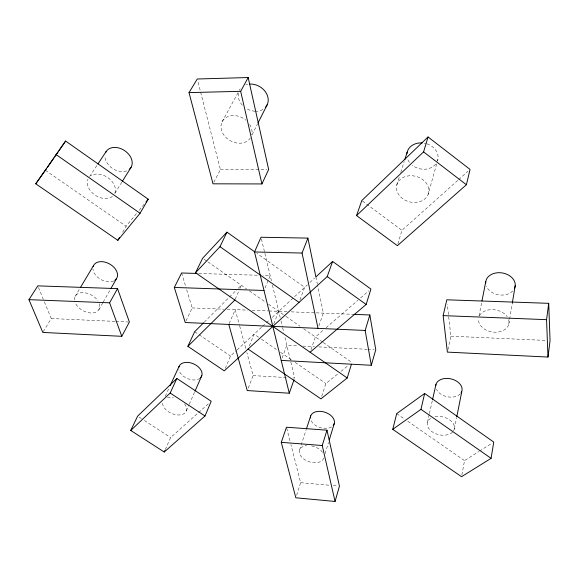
<?xml version="1.0" encoding="UTF-8"?>
<svg xmlns="http://www.w3.org/2000/svg" width="579" height="579" viewBox="0 0 579 579"><rect width="100%" height="100%" fill="white"/><g stroke="black" fill="none" stroke-linecap="round" stroke-linejoin="round"><path stroke-width="0.43" stroke-dasharray="2.9 2.17" d="M508.782 324.226L512.335 302.955M461.861 475.012L464.524 460.623L478.753 451.591M479.028 315.895L481.786 301.862M454.377 428.844L456.628 417.553M447.936 349.6L450.882 336.182L447.314 304.243M427.468 422.359L429.242 414.434M429.437 413.551L432.397 400.335M428.171 194.305A16.393 13.151 14.8 0 0 408.897 175.821A16.393 13.151 14.8 0 0 400.885 197.186A16.393 13.151 14.8 0 0 428.171 194.305L437.196 161.917M437.435 161.092L437.905 159.391M397.896 243.983L401.927 230.348L458.032 180.17M325.094 453.632L328.503 442.45M396.781 184.99L399.713 175.734M400.777 172.368L404.236 161.418M296.643 495.269L300.646 482.676L290.911 444.542M321.75 396.311L325.883 383.53L338.23 373.578M299.546 449.963L306.255 429.495M310.988 349.687L315.403 336.985L323.429 330.052M318.92 325.832L323.335 313.13L317.524 284.875M282.147 357.894L286.822 345.308L298.388 345.88M299.973 299.871L304.692 287.3L256.975 253.45M248.232 388.068L253.117 375.605L246.878 352.582M273.816 323.871L278.716 311.357M249.411 345.743L254.13 334.126L258.531 337.159M265.03 287.995L270.169 275.59L263.047 275.38M225.296 368.382L230.493 356.027L236.42 350.534M229.154 323.61L235.226 309.635L239.431 325.13M235.204 299.198L239.532 289.348M239.894 288.53L241.334 285.244L236.326 290.231M186.409 410.764L188.92 405.047M189.275 404.236L194.653 391.99M165.29 449.601L170.624 437.55L197.895 413.167M165.232 396.246L168.988 388.147M186.011 320.889L192.192 307.927L185.997 287.474M252.053 134.784L257.691 123.595M213.832 182.233L220.411 169.567L197.721 80.749M222.068 121.836L238.012 92.698M98.828 309.816L102.809 302.788M103.25 302.006L110.336 289.522M122.639 232.179L126.121 226.251L136.897 213.079M75.082 296.455L79.707 288.726M43.273 331.666L51.249 318.537L43.512 299.756M121.807 182.204L114.36 194.182A15.199 10.82 32.6 0 0 108.743 178.274A15.199 10.82 32.6 0 0 90.708 175.893M89.636 176.501L97.453 164.682M139.17 210.3L144.272 204.061M204.192 322.214L228.806 297.715M229.436 297.092L235.696 290.853M237.079 349.919L261.896 326.94M262.54 326.339L269.662 319.746M272.246 317.35L307.326 284.861M309.96 282.422L314.571 278.152M458.698 179.577L468.049 171.21M198.561 412.574L209.2 403.064M326.107 327.743L357.902 300.284M360.637 297.917L368.852 290.824M340.973 371.363L348.522 365.284M479.506 451.113L492.244 443.036M220.411 169.567L266.868 169.488M198.684 273.491L259.486 275.278M192.192 307.927L223.726 309.179M227.265 309.316L247.653 310.127M252.089 310.301L268.063 310.937M268.953 310.974L287.64 311.712M291.208 311.857L315.302 312.812M316.199 312.848L352.872 314.303M450.882 336.182L546.446 340.452M51.249 318.537L115.004 321.388M115.901 321.432L128.473 321.996M302.831 346.097L314.39 346.669M318.834 346.893L366.876 349.267M367.766 349.311L373.998 349.622M253.117 375.605L287.423 377.624M292.844 377.942L294.646 378.044L284.745 336.602M300.646 482.676L329.733 485.267M333.258 485.578L337.666 485.969M139.126 417.112L141.377 418.574M144.374 420.513L170.624 437.55M194.66 331.702L198.394 334.235M199.14 334.742L230.493 356.027M261.469 339.178L276.863 349.781M280.533 352.307L291.526 359.877M295.181 362.389L325.883 383.53M396.724 413.609L404.83 419.232M407.775 421.273L464.524 460.623M45.423 170.298L126.121 226.251M204.134 259.262L207.101 261.332M207.847 261.853L246.466 288.827M249.397 290.875L265.522 302.144M268.453 304.192L285.317 315.975M286.055 316.489L299.994 326.223M303.664 328.785L322.539 341.979M323.256 342.471L351.952 362.519M362.512 201.087L401.927 230.348M38.467 287.502L43.172 298.938M181.611 272.991L185.736 286.627M239.663 325.991L245.952 349.173M286.714 428.084L290.028 441.082M261.418 238.953L264.668 252.553M264.871 253.399L271.631 281.698M272.463 285.186L280.171 317.451M281.003 320.932L282.458 327.026M282.668 327.895L283.913 333.12M315.888 276.928L317.343 283.992M250.439 137.911A16.321 12.941 29.6 0 1 228.719 139.749A16.321 12.941 29.6 0 1 223.581 119.592A16.321 12.941 29.6 0 1 245.93 120.215M249.694 124.449A16.321 12.941 29.6 0 1 251.793 134.726M262.83 109.474A15.713 12.803 30.4 0 1 255.672 111.255M255.021 111.233A15.713 12.803 30.4 0 1 246.046 108.273M242.362 105.183A15.713 12.803 30.4 0 1 238.664 91.931M239.301 90.338A15.713 12.803 30.4 0 1 240.191 88.869M245.865 84.78A15.713 12.803 30.4 0 1 247.689 84.302M112.485 196.375A15.199 10.82 32.6 0 1 94.826 194.942A15.199 10.82 32.6 0 1 87.965 179.258M126.642 170.906A14.75 10.777 33.3 0 1 112.869 168.699A14.75 10.777 33.3 0 1 104.908 157.083M99.371 303.707A13.635 8.888 28.9 0 1 91.012 313A13.635 8.888 28.9 0 1 75.227 302.752M74.503 300.067A13.635 8.888 28.9 0 1 83.26 292.627A13.635 8.888 28.9 0 1 98.039 300.979M113.716 280.945A13.223 8.909 29.3 0 1 100.782 279.462A13.223 8.909 29.3 0 1 92.937 269.141M184.578 403.896A12.68 7.925 23.7 0 1 177.456 414.94A12.68 7.925 23.7 0 1 162.677 402.123M167.403 397.65A12.68 7.925 23.7 0 1 173.36 397.505M199.936 378.268A12.289 7.976 23.8 0 1 187.596 378.652A12.289 7.976 23.8 0 1 178.802 369.547M323.784 457.931A12.76 8.005 18.3 0 1 303.91 459.125A12.76 8.005 18.3 0 1 306.725 445.62M311.582 445.888A12.76 8.005 18.3 0 1 322.489 452.322M331.514 426.969A12.391 8.048 18.1 0 1 319.167 427.266A12.391 8.048 18.1 0 1 310.561 419.102M434.995 416.706A13.845 9.119 13.2 0 1 450.317 420.376A13.845 9.119 13.2 0 1 453.408 431.102M452.575 432.093A13.845 9.119 13.2 0 1 432.831 432.26A13.845 9.119 13.2 0 1 430.638 418.371M460.218 393.894A13.382 9.134 12.7 0 1 447.574 396.825A13.382 9.134 12.7 0 1 436.457 389.406M508.688 319.724A15.416 11.16 10 0 1 494.632 332.201A15.416 11.16 10 0 1 478.507 318.53M479.448 315.7A15.416 11.16 10 0 1 492.83 309.62A15.416 11.16 10 0 1 507.276 316.771M512.755 290.962A14.873 11.095 9.1 0 1 498.287 294.769A14.873 11.095 9.1 0 1 486.317 286.135M435.705 164.118A15.799 13.006 14.2 0 1 412.197 165.181M409.462 162.366A15.799 13.006 14.2 0 1 407.638 159.102M424.277 143.172A15.799 13.006 14.2 0 1 426.347 143.657M427.027 143.867A15.799 13.006 14.2 0 1 437.435 161.063"/><path stroke-width="0.87" d="M547.987 357.055L550.05 340.618L548.711 303.331L446.814 299.806L443.152 315.62L447.379 352.112L547.987 357.055L546.569 319.659L548.711 303.331M491.093 458.344L493.742 442.088L424.646 393.459L396.724 413.609L392.75 429.336L461.55 476.705L491.093 458.344L420.969 409.324L424.646 393.459M512.335 302.955L515.238 285.541M481.96 300.986L485.759 281.683M456.802 416.685L461.984 390.622A13.382 9.134 12.7 0 0 450.23 378.731A13.382 9.134 12.7 0 0 435.719 385.679M432.593 399.459L435.936 384.485M466.392 184.737L470.054 169.423L428.033 136.97L361.795 200.558L356.563 215.576L397.389 245.691L466.392 184.737L423.589 151.893L428.033 136.97M335.067 501.465L339.432 486.128L326.983 430.183L286.489 427.215L281.271 442.334L295.84 497.788L335.067 501.465L322.235 445.519L326.983 430.183M281.213 360.413L371.305 365.277L375.771 349.709L369.836 314.976L353.769 314.339M371.305 365.277L365.161 330.45L369.836 314.976M329.292 439.874L334.271 423.531M248.065 349.057L320.918 398.866L347.226 377.978L351.424 364.234M310.105 352.227L366.145 304.46L370.907 289.051L332.614 261.433L315.888 276.928L307.905 238.107L261.013 237.252L254.528 251.981L289.283 393.221L247.255 390.557L228.799 324.428M404.764 159.739L407.16 152.161M306.53 428.641L310.72 415.845M289.283 393.221L294.052 379.73M203.555 322.843L194.66 331.702L187.871 346.329L224.261 370.857L327.215 276.581L332.614 261.433M318.03 328.365L302.057 253.045L307.905 238.107M205.002 416.004L211.197 401.276L176.87 378.471L137.621 416.135L130.753 430.458L164.226 452.018L205.002 416.004L170.168 393.025L130.753 430.458M195.007 391.172L201.818 375.67M164.226 452.018L164.935 450.404M170.168 393.025L176.87 378.471M170.11 385.723L179.121 366.29M261.925 183.941L268.656 169.488L248.174 77.535L197.273 79.005L189.015 92.604L213.007 183.818L261.925 183.941L240.669 91.323L248.174 77.535M347.226 377.978L195.528 272.745L219.984 246.697L226.946 232.15L254.774 251.887M195.528 272.745L202.65 258.22L226.946 232.15M365.161 330.45L185.237 322.51L174.308 287.452L181.611 272.991L196.882 273.44M258.089 122.791L267.353 104.408M121.785 336.319L129.37 322.033L117.551 288.632L37.794 285.867L28.95 299.661L42.803 332.433L121.785 336.319L109.605 302.817L117.551 288.632M110.777 288.74L116.524 278.593M140.06 213.275L148.238 199.205L65.608 141.052L35.76 183.804L117.848 240.321L140.06 213.275L55.968 154.506M117.848 240.321L119.592 237.361M80.626 287.177L93.566 265.529M122.27 181.451L131.115 167.23M97.945 163.944L106.247 151.38M46.436 168.836L35.76 183.804M47.442 167.374L53.999 157.872M55.012 156.41L58.038 152.024M59.044 150.554L65.608 141.052M145.973 201.984L148.238 199.205M187.871 346.329L234.85 300.023M356.563 215.576L423.589 151.893M392.75 429.336L420.969 409.324M189.015 92.604L240.669 91.323M254.528 251.981L302.057 253.045M174.308 287.452L264.002 290.477M443.152 315.62L546.569 319.659M28.95 299.661L109.605 302.817M281.271 442.334L322.235 445.519M219.984 246.697L299.032 302.383M327.215 276.581L366.145 304.46M249.621 84.064A15.713 12.803 30.4 0 1 265.587 92.054A15.713 12.803 30.4 0 1 265.529 107.281M105.559 152.653A14.75 10.777 33.3 0 1 125.042 150.916A14.75 10.777 33.3 0 1 129.255 169.423M93.139 266.651A13.223 8.909 29.3 0 1 110.437 264.48A13.223 8.909 29.3 0 1 114.83 280.308M178.81 367.318A12.289 7.976 23.8 0 1 193.943 364.025A12.289 7.976 23.8 0 1 200.754 377.508M310.402 417.98A12.391 8.048 18.1 0 1 324.92 412.226A12.391 8.048 18.1 0 1 333.272 425.449M461.615 391.795A13.382 9.134 12.7 0 1 461.029 392.888M485.687 283.167A14.873 11.095 9.1 0 1 502.637 273.006A14.873 11.095 9.1 0 1 514.492 288.414M406.863 153.869A15.799 13.006 14.2 0 1 422.163 142.919"/></g></svg>
